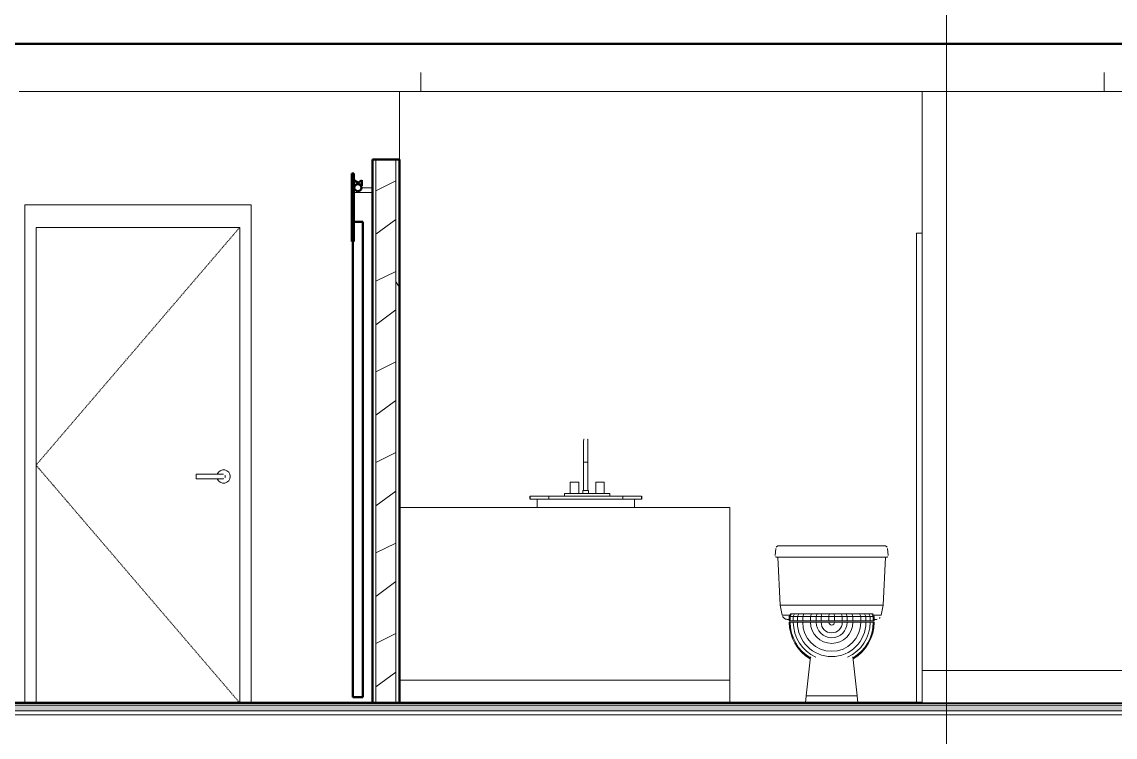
# Model space of a CAD drawing. Header units: inches. Extents: x -4169 to 1833, y -300 to 585.
# Drawn here: x -2711.2 to -2518, y 262 to 388.3 of the extents above; entities that cross this region are included whole.
import ezdxf

# ---------------------------------------------------------------- set-up
doc = ezdxf.new("R2010")
doc.units = ezdxf.units.IN
doc.header["$MEASUREMENT"] = 0
doc.linetypes.add('Dash 1_16_', pattern=[0.125, 0.0625, -0.0625])
doc.linetypes.add('Grid Line 1_2_', pattern=[0.875, 0.5, -0.125, 0.125, -0.125])
for name, color, linetype, lineweight in [('0-1', 7, 'Continuous', 5), ('0-4', 7, 'Continuous', 9), ('0-6', 10, 'Continuous', 13), ('A-DOOR-1', 10, 'Continuous', 13), ('A-DOOR-2', 250, 'Continuous', 50), ('A-DOOR-3', 7, 'Continuous', 9), ('A-DOOR-4', 7, 'Dash 1_16_', 9), ('A-DOOR-FRAM-1', 7, 'Continuous', 9), ('A-FLOR-2', 192, 'Continuous', 50), ('A-FLOR-LEVL-1', 51, 'Grid Line 1_2_', 9), ('A-FLOR-MCUT', 51, 'Continuous', 13), ('A-FLOR-PATT-1', 8, 'Continuous', 9), ('A-ROOF-1', 132, 'Continuous', 50), ('A-WALL-1', 250, 'Continuous', 50), ('A-WALL-2', 10, 'Continuous', 13), ('A-WALL-PATT-1', 7, 'Continuous', 9), ('A-WALL-PATT-2', 253, 'Continuous', 9), ('G-ANNO-SYMB-3', 111, 'Continuous', 9), ('I-WALL-2', 10, 'Continuous', 13), ('P-SANR-FIXT-1', 7, 'Continuous', 9), ('Q-CASE-1', 7, 'Continuous', 9)]:
    doc.layers.add(name, color=color, linetype=linetype, lineweight=lineweight)

# ---------------------------------------------------------------- blocks, each defined once
blk = doc.blocks.new('CTR - 2nd Phase_rvt-1-BUILDING SECTION - NORTH_SOUTH THRU PARKING RAMP - LOOKING WEST')
at = {"layer": 'A-FLOR-LEVL-1'}
blk.add_line((-4168.71, 268), (-1814.21, 268), dxfattribs=at)
blk = doc.blocks.new('M_Sink Vanity-Square - 500 x 440mm-1372835-BUILDING SECTION - NORTH_SOUTH THRU PARKING RAMP - LOOKING WEST')
at = {"layer": 'P-SANR-FIXT-1'}
for p, q in [((-2616.13, 46.39), (-2616.13, 46.4)), ((-2615.38, 46.41), (-2615.38, 46.39)), ((-2616.13, 45.19), (-2616.13, 37.5)), ((-2615.38, 37.5), (-2615.38, 45.19)), ((-2616.13, 43.87), (-2616.13, 42.5)), ((-2615.38, 42.5), (-2615.38, 43.87)), ((-2615.75, 42.5), (-2616.12, 42.5)), ((-2615.39, 42.5), (-2615.75, 42.5)), ((-2618.5, 39), (-2618.5, 36.99)), ((-2618.5, 39), (-2617, 39)), ((-2617, 36.99), (-2617, 39)), ((-2614, 39), (-2614, 36.99)), ((-2614, 39), (-2612.5, 39)), ((-2612.5, 36.99), (-2612.5, 39)), ((-2619.5, 36.99), (-2619.5, 36.5)), ((-2619.49, 36.99), (-2618.75, 36.99)), ((-2618.75, 36.99), (-2617.75, 36.99)), ((-2617.75, 36.99), (-2613.25, 36.99)), ((-2616.25, 37.5), (-2616.25, 36.99)), ((-2616.25, 37.5), (-2615.25, 37.5)), ((-2615.25, 36.99), (-2615.25, 37.5)), ((-2613.25, 36.99), (-2612.25, 36.99)), ((-2612.25, 36.99), (-2611.52, 36.99)), ((-2611.5, 36.5), (-2611.5, 36.99)), ((-2625.63, 36.5), (-2625.63, 36)), ((-2625.6, 36.5), (-2622.28, 36.5)), ((-2625.6, 36.5), (-2625.6, 36)), ((-2622.28, 36), (-2625.6, 36)), ((-2624.35, 36), (-2624.35, 34.5)), ((-2622.28, 36.5), (-2609.23, 36.5)), ((-2622.28, 36.5), (-2622.28, 36)), ((-2609.23, 36), (-2622.28, 36)), ((-2609.23, 36.5), (-2605.91, 36.5)), ((-2609.23, 36), (-2609.23, 36.5)), ((-2605.91, 36), (-2609.23, 36)), ((-2607.16, 34.5), (-2607.16, 36)), ((-2605.91, 36.5), (-2605.91, 36)), ((-2605.88, 36), (-2605.88, 36.5))]:
    blk.add_line(p, q, dxfattribs=at)
at = {"layer": 'P-SANR-FIXT-1', "flags": 128}
for points in [[(-2616.13, 46.37), (-2616.13, 46.37), (-2616.13, 46.37), (-2616.13, 46.36), (-2616.13, 46.34), (-2616.13, 46.33), (-2616.13, 46.3), (-2616.13, 46.28), (-2616.13, 46.25), (-2616.13, 46.21), (-2616.13, 46.18), (-2616.13, 46.14), (-2616.13, 46.09), (-2616.13, 46.04), (-2616.13, 45.99), (-2616.13, 45.94), (-2616.13, 45.88), (-2616.13, 45.82), (-2616.13, 45.75), (-2616.13, 45.69), (-2616.13, 45.62), (-2616.13, 45.54), (-2616.13, 45.47), (-2616.13, 45.39), (-2616.13, 45.31), (-2616.13, 45.23), (-2616.13, 45.14), (-2616.13, 45.05), (-2616.13, 44.96), (-2616.13, 44.87), (-2616.13, 44.78), (-2616.13, 44.69), (-2616.13, 44.59), (-2616.13, 44.5), (-2616.13, 44.4), (-2616.13, 44.3), (-2616.13, 44.2), (-2616.13, 44.1), (-2616.13, 44), (-2616.13, 43.9), (-2616.13, 43.87)], [(-2616.12, 46.43), (-2616.12, 46.45), (-2616.12, 46.46), (-2616.11, 46.48), (-2616.11, 46.49), (-2616.11, 46.51), (-2616.1, 46.52), (-2616.09, 46.53), (-2616.09, 46.55), (-2616.08, 46.56), (-2616.07, 46.57)], [(-2615.44, 46.58), (-2615.43, 46.56), (-2615.42, 46.55), (-2615.42, 46.54), (-2615.41, 46.52), (-2615.4, 46.51), (-2615.4, 46.5), (-2615.39, 46.48), (-2615.39, 46.47), (-2615.39, 46.45), (-2615.38, 46.44), (-2615.38, 46.42)], [(-2615.38, 43.87), (-2615.38, 43.97), (-2615.38, 44.07), (-2615.38, 44.17), (-2615.38, 44.27), (-2615.38, 44.37), (-2615.38, 44.47), (-2615.38, 44.57), (-2615.38, 44.66), (-2615.38, 44.76), (-2615.38, 44.85), (-2615.38, 44.94), (-2615.38, 45.03), (-2615.38, 45.12), (-2615.38, 45.2), (-2615.38, 45.29), (-2615.38, 45.37), (-2615.38, 45.45), (-2615.38, 45.52), (-2615.38, 45.6), (-2615.38, 45.67), (-2615.38, 45.74), (-2615.38, 45.8), (-2615.38, 45.86), (-2615.38, 45.92), (-2615.38, 45.98), (-2615.38, 46.03), (-2615.38, 46.08), (-2615.38, 46.13), (-2615.38, 46.17), (-2615.38, 46.21), (-2615.38, 46.24), (-2615.38, 46.27), (-2615.38, 46.3), (-2615.38, 46.32), (-2615.38, 46.34), (-2615.38, 46.35), (-2615.38, 46.36), (-2615.38, 46.37), (-2615.38, 46.37), (-2615.38, 46.37)], [(-2616.13, 45.19), (-2616.13, 45.23), (-2616.13, 45.28), (-2616.13, 45.33), (-2616.13, 45.38), (-2616.13, 45.42), (-2616.13, 45.47), (-2616.13, 45.52), (-2616.13, 45.56), (-2616.13, 45.61), (-2616.13, 45.65), (-2616.13, 45.69), (-2616.13, 45.74), (-2616.13, 45.78), (-2616.13, 45.82), (-2616.13, 45.86), (-2616.13, 45.9), (-2616.13, 45.93), (-2616.13, 45.97), (-2616.13, 46.01), (-2616.13, 46.04), (-2616.13, 46.07), (-2616.13, 46.1), (-2616.13, 46.13), (-2616.13, 46.16)], [(-2615.38, 46.14), (-2615.38, 46.11), (-2615.38, 46.08), (-2615.38, 46.05), (-2615.38, 46.01), (-2615.38, 45.98), (-2615.38, 45.94), (-2615.38, 45.91), (-2615.38, 45.87), (-2615.38, 45.83), (-2615.38, 45.79), (-2615.38, 45.75), (-2615.38, 45.7), (-2615.38, 45.66), (-2615.38, 45.62), (-2615.38, 45.57), (-2615.38, 45.53), (-2615.38, 45.48), (-2615.38, 45.44), (-2615.38, 45.39), (-2615.38, 45.34), (-2615.38, 45.3), (-2615.38, 45.25), (-2615.38, 45.2), (-2615.38, 45.19)]]:
    blk.add_lwpolyline(points, dxfattribs=at)
blk = doc.blocks.new('Toilet-Domestic-3D - Toilet-Domestic-3D-V17-BUILDING SECTION - NORTH_SOUTH THRU PARKING RAMP - LOOKING WEST')
at = {"layer": 'P-SANR-FIXT-1'}
for p, q in [((-2576.62, 295.75), (-2574.37, 295.75)), ((-2576.62, 295.75), (-2574.37, 295.75)), ((-2561.87, 295.75), (-2574.37, 295.75)), ((-2561.38, 295.75), (-2560.67, 295.75)), ((-2561.38, 295.75), (-2560.67, 295.75)), ((-2559.63, 295.75), (-2559.12, 295.75)), ((-2559.63, 295.75), (-2559.12, 295.75)), ((-2577.99, 295.29), (-2578.1, 294.02)), ((-2577.62, 293.75), (-2577.24, 285.25)), ((-2574.37, 293.75), (-2561.87, 293.75)), ((-2559.01, 285.25), (-2558.62, 293.75)), ((-2558.15, 294.02), (-2558.26, 295.29)), ((-2577.24, 285.25), (-2576.88, 283.49)), ((-2577.24, 285.25), (-2574.37, 285.25)), ((-2574.37, 285.25), (-2561.87, 285.25)), ((-2561.87, 285.25), (-2559.01, 285.25)), ((-2559.37, 283.49), (-2559.01, 285.25)), ((-2576.88, 283.49), (-2575.52, 283.49)), ((-2575.62, 283.24), (-2575.37, 283.75)), ((-2575.62, 283.25), (-2575.45, 283.25)), ((-2575.62, 282.5), (-2575.62, 283.25)), ((-2575.45, 283.24), (-2575.62, 283.24)), ((-2575.45, 282.5), (-2575.62, 282.5)), ((-2575.62, 282.25), (-2575.45, 282.25)), ((-2575.45, 283.24), (-2575.2, 283.75)), ((-2575.45, 283.25), (-2574.91, 283.25)), ((-2574.91, 283.24), (-2575.45, 283.24)), ((-2575.45, 282.5), (-2575.45, 283.24)), ((-2574.91, 282.5), (-2575.45, 282.5)), ((-2575.45, 282.25), (-2574.91, 282.25)), ((-2575.37, 283.75), (-2575.2, 283.75)), ((-2575.2, 283.75), (-2574.67, 283.75)), ((-2574.91, 283.24), (-2574.67, 283.75)), ((-2574.91, 283.25), (-2574.18, 283.25)), ((-2574.91, 282.5), (-2574.91, 283.25)), ((-2574.18, 283.24), (-2574.91, 283.24)), ((-2574.18, 282.5), (-2574.91, 282.5)), ((-2574.91, 282.25), (-2574.18, 282.25)), ((-2574.67, 283.75), (-2573.95, 283.75)), ((-2574.18, 283.24), (-2573.95, 283.75)), ((-2574.18, 283.25), (-2573.25, 283.25)), ((-2574.18, 282.5), (-2574.18, 283.25)), ((-2573.25, 283.24), (-2574.18, 283.24)), ((-2573.25, 282.5), (-2574.18, 282.5)), ((-2574.18, 282.25), (-2573.25, 282.25)), ((-2573.95, 283.75), (-2573.03, 283.75)), ((-2573.25, 283.24), (-2573.03, 283.75)), ((-2573.25, 283.25), (-2571.86, 283.25)), ((-2571.86, 283.24), (-2573.25, 283.24)), ((-2573.25, 282.5), (-2573.25, 283.24)), ((-2571.86, 282.5), (-2573.25, 282.5)), ((-2573.25, 282.25), (-2571.86, 282.25)), ((-2573.03, 283.75), (-2571.67, 283.75)), ((-2571.86, 283.25), (-2571.67, 283.75)), ((-2571.86, 283.25), (-2570.86, 283.25)), ((-2570.86, 283.24), (-2571.86, 283.24)), ((-2571.86, 282.5), (-2571.86, 283.24)), ((-2570.86, 282.5), (-2571.86, 282.5)), ((-2571.86, 282.25), (-2570.86, 282.25)), ((-2571.67, 283.75), (-2570.71, 283.75)), ((-2570.86, 283.25), (-2570.71, 283.75)), ((-2570.86, 283.25), (-2570, 283.25)), ((-2570.86, 282.5), (-2570.86, 283.25)), ((-2570, 283.24), (-2570.86, 283.24)), ((-2570, 282.5), (-2570.86, 282.5)), ((-2570.86, 282.25), (-2570, 282.25)), ((-2570.71, 283.75), (-2569.89, 283.75)), ((-2570, 283.25), (-2569.89, 283.75)), ((-2570, 283.25), (-2568.62, 283.25)), ((-2568.62, 283.24), (-2570, 283.24)), ((-2570, 282.5), (-2570, 283.24)), ((-2568.62, 282.5), (-2570, 282.5)), ((-2570, 282.25), (-2568.62, 282.25)), ((-2569.89, 283.75), (-2568.58, 283.75)), ((-2568.62, 283.25), (-2568.58, 283.75)), ((-2568.62, 283.25), (-2567.62, 283.25)), ((-2568.62, 282.5), (-2568.62, 283.25)), ((-2567.62, 283.24), (-2568.62, 283.24)), ((-2567.62, 282.5), (-2568.62, 282.5)), ((-2568.62, 282.25), (-2568.12, 282.25)), ((-2568.58, 283.75), (-2567.67, 283.75)), ((-2568.12, 282.25), (-2567.62, 282.25)), ((-2567.62, 283.25), (-2567.67, 283.75)), ((-2567.67, 283.75), (-2566.36, 283.75)), ((-2567.62, 283.25), (-2566.25, 283.25)), ((-2566.25, 283.24), (-2567.62, 283.24)), ((-2567.62, 282.5), (-2567.62, 283.24)), ((-2566.25, 282.5), (-2567.62, 282.5)), ((-2567.62, 282.25), (-2566.25, 282.25)), ((-2566.25, 283.25), (-2566.36, 283.75)), ((-2566.36, 283.75), (-2565.54, 283.75)), ((-2566.25, 283.25), (-2565.38, 283.25)), ((-2566.25, 282.5), (-2566.25, 283.25)), ((-2565.38, 283.24), (-2566.25, 283.24)), ((-2565.38, 282.5), (-2566.25, 282.5)), ((-2566.25, 282.25), (-2565.38, 282.25)), ((-2565.39, 283.25), (-2565.54, 283.75)), ((-2565.54, 283.75), (-2564.58, 283.75)), ((-2565.38, 283.25), (-2564.38, 283.25)), ((-2565.38, 282.5), (-2565.38, 283.25)), ((-2564.38, 283.24), (-2565.38, 283.24)), ((-2564.38, 282.5), (-2565.38, 282.5)), ((-2565.38, 282.25), (-2564.38, 282.25)), ((-2564.39, 283.25), (-2564.58, 283.75)), ((-2564.58, 283.75), (-2563.21, 283.75)), ((-2564.38, 283.25), (-2563, 283.25)), ((-2564.38, 282.5), (-2564.38, 283.25)), ((-2563, 283.24), (-2564.38, 283.24)), ((-2563, 282.5), (-2564.38, 282.5)), ((-2564.38, 282.25), (-2563, 282.25)), ((-2563, 283.24), (-2563.21, 283.75)), ((-2563.21, 283.75), (-2562.3, 283.75)), ((-2563, 283.25), (-2562.06, 283.25)), ((-2562.06, 283.24), (-2563, 283.24)), ((-2563, 282.5), (-2563, 283.24)), ((-2562.06, 282.5), (-2563, 282.5)), ((-2563, 282.25), (-2562.06, 282.25)), ((-2562.06, 283.24), (-2562.3, 283.75)), ((-2562.3, 283.75), (-2561.57, 283.75)), ((-2562.06, 283.25), (-2561.34, 283.25)), ((-2562.06, 282.5), (-2562.06, 283.25)), ((-2561.34, 283.24), (-2562.06, 283.24)), ((-2561.34, 282.5), (-2562.06, 282.5)), ((-2562.06, 282.25), (-2561.34, 282.25)), ((-2561.34, 283.24), (-2561.57, 283.75)), ((-2561.57, 283.75), (-2561.05, 283.75)), ((-2561.34, 283.25), (-2560.8, 283.25)), ((-2560.8, 283.24), (-2561.34, 283.24)), ((-2561.34, 282.5), (-2561.34, 283.24)), ((-2560.8, 282.5), (-2561.34, 282.5)), ((-2561.34, 282.25), (-2560.8, 282.25)), ((-2560.8, 283.24), (-2561.05, 283.75)), ((-2561.05, 283.75), (-2560.87, 283.75)), ((-2560.62, 283.24), (-2560.87, 283.75)), ((-2560.8, 283.25), (-2560.62, 283.25)), ((-2560.8, 282.5), (-2560.8, 283.25)), ((-2560.62, 283.24), (-2560.8, 283.24)), ((-2560.62, 282.5), (-2560.8, 282.5)), ((-2560.8, 282.25), (-2560.62, 282.25)), ((-2560.73, 283.49), (-2559.37, 283.49)), ((-2560.62, 282.5), (-2560.62, 283.25)), ((-2571.87, 276.12), (-2572.62, 269.25)), ((-2563.62, 269.25), (-2564.37, 276.12)), ((-2572.62, 269.25), (-2572.76, 268)), ((-2572.4, 269.25), (-2572.62, 269.25)), ((-2572.62, 269.25), (-2572.4, 269.25)), ((-2571.76, 269.25), (-2572.4, 269.25)), ((-2572.4, 269.25), (-2571.76, 269.25)), ((-2570.77, 269.25), (-2571.76, 269.25)), ((-2571.76, 269.25), (-2570.77, 269.25)), ((-2569.51, 269.25), (-2570.77, 269.25)), ((-2570.77, 269.25), (-2569.51, 269.25)), ((-2568.12, 269.25), (-2569.51, 269.25)), ((-2569.51, 269.25), (-2568.12, 269.25)), ((-2566.73, 269.25), (-2568.12, 269.25)), ((-2568.12, 269.25), (-2563.84, 269.25)), ((-2565.48, 269.25), (-2566.73, 269.25)), ((-2564.48, 269.25), (-2565.48, 269.25)), ((-2563.84, 269.25), (-2564.48, 269.25)), ((-2563.62, 269.25), (-2563.84, 269.25)), ((-2563.84, 269.25), (-2563.62, 269.25)), ((-2563.49, 268), (-2563.62, 269.25))]:
    blk.add_line(p, q, dxfattribs=at)
at = {"layer": 'P-SANR-FIXT-1', "flags": 128}
for points in [[(-2574.37, 295.75), (-2574.5, 295.75), (-2574.62, 295.75), (-2574.75, 295.75), (-2574.87, 295.75), (-2574.99, 295.75), (-2575.11, 295.75), (-2575.24, 295.75), (-2575.35, 295.75), (-2575.47, 295.75), (-2575.59, 295.75), (-2575.7, 295.75), (-2575.81, 295.75), (-2575.92, 295.75), (-2576.03, 295.75), (-2576.13, 295.75), (-2576.24, 295.75), (-2576.33, 295.75), (-2576.43, 295.75), (-2576.52, 295.75), (-2576.61, 295.75), (-2576.69, 295.75), (-2576.78, 295.75), (-2576.85, 295.75), (-2576.93, 295.75), (-2577, 295.75), (-2577.06, 295.75), (-2577.12, 295.75), (-2577.18, 295.75), (-2577.23, 295.75), (-2577.28, 295.75), (-2577.32, 295.75), (-2577.36, 295.75), (-2577.39, 295.75), (-2577.42, 295.75), (-2577.45, 295.75), (-2577.46, 295.75), (-2577.48, 295.75), (-2577.49, 295.75), (-2577.49, 295.75), (-2577.49, 295.75)], [(-2558.76, 295.75), (-2558.76, 295.75), (-2558.77, 295.75), (-2558.78, 295.75), (-2558.8, 295.75), (-2558.82, 295.75), (-2558.85, 295.75), (-2558.88, 295.75), (-2558.92, 295.75), (-2558.96, 295.75), (-2559, 295.75), (-2559.05, 295.75), (-2559.11, 295.75), (-2559.17, 295.75), (-2559.23, 295.75), (-2559.3, 295.75), (-2559.37, 295.75), (-2559.45, 295.75), (-2559.53, 295.75), (-2559.61, 295.75), (-2559.7, 295.75), (-2559.79, 295.75), (-2559.89, 295.75), (-2559.99, 295.75), (-2560.09, 295.75), (-2560.19, 295.75), (-2560.3, 295.75), (-2560.4, 295.75), (-2560.52, 295.75), (-2560.63, 295.75), (-2560.74, 295.75), (-2560.86, 295.75), (-2560.98, 295.75), (-2561.1, 295.75), (-2561.22, 295.75), (-2561.34, 295.75), (-2561.47, 295.75), (-2561.59, 295.75), (-2561.72, 295.75), (-2561.84, 295.75), (-2561.87, 295.75)], [(-2577.85, 293.75), (-2577.85, 293.75), (-2577.84, 293.75), (-2577.83, 293.75), (-2577.81, 293.75), (-2577.78, 293.75), (-2577.75, 293.75), (-2577.72, 293.75), (-2577.67, 293.75), (-2577.63, 293.75), (-2577.58, 293.75), (-2577.52, 293.75), (-2577.46, 293.75), (-2577.39, 293.75), (-2577.32, 293.75), (-2577.24, 293.75), (-2577.16, 293.75), (-2577.08, 293.75), (-2576.99, 293.75), (-2576.89, 293.75), (-2576.8, 293.75), (-2576.69, 293.75), (-2576.59, 293.75), (-2576.48, 293.75), (-2576.37, 293.75), (-2576.25, 293.75), (-2576.13, 293.75), (-2576.01, 293.75), (-2575.89, 293.75), (-2575.76, 293.75), (-2575.63, 293.75), (-2575.5, 293.75), (-2575.37, 293.75), (-2575.24, 293.75), (-2575.1, 293.75), (-2574.96, 293.75), (-2574.83, 293.75), (-2574.69, 293.75), (-2574.55, 293.75), (-2574.41, 293.75), (-2574.37, 293.75)], [(-2561.87, 293.75), (-2561.73, 293.75), (-2561.6, 293.75), (-2561.46, 293.75), (-2561.32, 293.75), (-2561.18, 293.75), (-2561.05, 293.75), (-2560.91, 293.75), (-2560.78, 293.75), (-2560.65, 293.75), (-2560.52, 293.75), (-2560.39, 293.75), (-2560.27, 293.75), (-2560.15, 293.75), (-2560.03, 293.75), (-2559.91, 293.75), (-2559.8, 293.75), (-2559.69, 293.75), (-2559.58, 293.75), (-2559.48, 293.75), (-2559.38, 293.75), (-2559.28, 293.75), (-2559.19, 293.75), (-2559.11, 293.75), (-2559.03, 293.75), (-2558.95, 293.75), (-2558.88, 293.75), (-2558.81, 293.75), (-2558.74, 293.75), (-2558.69, 293.75), (-2558.63, 293.75), (-2558.59, 293.75), (-2558.54, 293.75), (-2558.51, 293.75), (-2558.47, 293.75), (-2558.45, 293.75), (-2558.43, 293.75), (-2558.41, 293.75), (-2558.4, 293.75), (-2558.4, 293.75), (-2558.4, 293.75)], [(-2575.91, 282.75), (-2575.91, 282.75), (-2575.91, 282.75), (-2575.9, 282.75), (-2575.89, 282.75), (-2575.88, 282.75), (-2575.87, 282.75), (-2575.85, 282.75), (-2575.83, 282.75), (-2575.81, 282.75), (-2575.79, 282.75), (-2575.76, 282.75), (-2575.74, 282.75), (-2575.71, 282.75), (-2575.68, 282.75), (-2575.64, 282.75)], [(-2560.61, 282.75), (-2560.58, 282.75), (-2560.55, 282.75), (-2560.52, 282.75), (-2560.49, 282.75), (-2560.46, 282.75), (-2560.44, 282.75), (-2560.42, 282.75), (-2560.4, 282.75), (-2560.38, 282.75), (-2560.37, 282.75), (-2560.36, 282.75), (-2560.35, 282.75), (-2560.34, 282.75), (-2560.34, 282.75), (-2560.34, 282.75), (-2560.34, 282.75)]]:
    blk.add_lwpolyline(points, dxfattribs=at)
at = {"layer": 'P-SANR-FIXT-1'}
for radius, start, end in [(7.5, 180, 239.5183), (7.33, 180, 239.6408), (6.79, 180, 245.7328), (6.06, 180, 0), (5.13, 180, 0), (3.74, 180, 0), (2.74, 180, 0), (1.87, 180, 0), (0.5, 180, 0), (6.79, 294.2672, 0), (7.33, 300.3592, 0), (7.5, 300.4817, 0)]:
    blk.add_arc((-2568.12, 282.25), radius, start, end, dxfattribs=at)
for points, knots in [([(-2577.49, 295.75), (-2577.53, 295.75), (-2577.59, 295.74), (-2577.67, 295.72), (-2577.73, 295.69), (-2577.78, 295.66), (-2577.83, 295.62), (-2577.87, 295.57), (-2577.9, 295.54), (-2577.91, 295.52)], [0, 0, 0, 0, 0.1666667, 0.25, 0.3333333, 0.4166667, 0.5, 0.5833333, 0.6666667, 0.6666667, 0.6666667, 0.6666667]), ([(-2558.34, 295.52), (-2558.35, 295.54), (-2558.37, 295.57), (-2558.42, 295.62), (-2558.47, 295.66), (-2558.52, 295.69), (-2558.57, 295.72), (-2558.65, 295.74), (-2558.71, 295.75), (-2558.76, 295.75)], [-0.6666667, -0.6666667, -0.6666667, -0.6666667, -0.5833333, -0.5, -0.4166667, -0.3333333, -0.25, -0.1666667, 0, 0, 0, 0]), ([(-2578.04, 293.83), (-2578.03, 293.83), (-2578.03, 293.82), (-2578.01, 293.81), (-2578, 293.8), (-2577.97, 293.78), (-2577.95, 293.77), (-2577.93, 293.76), (-2577.89, 293.75), (-2577.87, 293.75), (-2577.85, 293.75)], [0.5, 0.5, 0.5, 0.5, 0.53125, 0.5625, 0.625, 0.6875, 0.75, 0.8125, 0.875, 1, 1, 1, 1]), ([(-2558.4, 293.75), (-2558.38, 293.75), (-2558.35, 293.75), (-2558.32, 293.76), (-2558.3, 293.77), (-2558.27, 293.78), (-2558.25, 293.8), (-2558.23, 293.81), (-2558.22, 293.82), (-2558.22, 293.83), (-2558.21, 293.83)], [-1, -1, -1, -1, -0.875, -0.8125, -0.75, -0.6875, -0.625, -0.5625, -0.53125, -0.5, -0.5, -0.5, -0.5]), ([(-2576.79, 283.28), (-2576.78, 283.25), (-2576.74, 283.19), (-2576.68, 283.11), (-2576.6, 283.03), (-2576.52, 282.96), (-2576.43, 282.89), (-2576.33, 282.84), (-2576.23, 282.8), (-2576.09, 282.76), (-2575.98, 282.75), (-2575.91, 282.75)], [0.1752548, 0.1752548, 0.1752548, 0.1752548, 0.25, 0.3333333, 0.4166667, 0.5, 0.5833333, 0.6666667, 0.75, 0.8333333, 1, 1, 1, 1])]:
    blk.add_open_spline(points, degree=3, knots=knots, dxfattribs=at)
for points in [[(-2560.34, 282.75), (-2560.26, 282.75), (-2560.19, 282.76), (-2560.11, 282.77)], [(-2559.73, 282.96), (-2559.7, 282.98), (-2559.64, 283.03), (-2559.59, 283.08), (-2559.57, 283.11)]]:
    blk.add_open_spline(points, degree=3, dxfattribs=at)
blk = doc.blocks.new('OD_CW_Base Cabinet - OD_CW_Base Cabinet-1913675-BUILDING SECTION - NORTH_SOUTH THRU PARKING RAMP - LOOKING WEST')
at = {"layer": 'Q-CASE-1'}
for p, q in [((-2586.12, 302.5), (-2644.52, 302.5)), ((-2586.12, 302.5), (-2586.12, 272)), ((-2644.52, 272), (-2586.12, 272)), ((-2586.12, 272), (-2586.12, 268))]:
    blk.add_line(p, q, dxfattribs=at)
blk = doc.blocks.new('Shower Base-3D - 36_ x 36_-V12-BUILDING SECTION - NORTH_SOUTH THRU PARKING RAMP - LOOKING WEST')
at = {"layer": 'P-SANR-FIXT-1'}
for p, q in [((-3175.95, 273.75), (-3139.95, 273.75)), ((-3175.95, 268), (-3175.95, 273.75)), ((-3139.95, 268), (-3139.95, 273.75)), ((-3139.95, 268), (-3175.95, 268))]:
    blk.add_line(p, q, dxfattribs=at)
blk = doc.blocks.new('Interior_barn_door_18732 - Interior_barn_door_18732-V18-BUILDING SECTION - NORTH_SOUTH THRU PARKING RAMP - LOOKING WEST')
at = {"layer": 'A-DOOR-1'}
for p, q in [((-2651.88, 359.84), (-2651.88, 359.84)), ((-2651.88, 359.78), (-2651.88, 359.77)), ((-2651.82, 359.84), (-2651.82, 359.84)), ((-2651.82, 359.77), (-2651.82, 359.78)), ((-2652.57, 358.96), (-2652.46, 358.96)), ((-2649.27, 358.15), (-2652.57, 358.15)), ((-2651.24, 358.96), (-2649.27, 358.96))]:
    blk.add_line(p, q, dxfattribs=at)
at = {"layer": 'A-DOOR-2'}
for p, q in [((-2652.9, 361.52), (-2652.9, 349.52)), ((-2652.57, 361.52), (-2652.9, 361.52)), ((-2652.57, 349.52), (-2652.57, 361.52)), ((-2652.57, 360.31), (-2652.57, 359.31)), ((-2651.82, 359.84), (-2652.57, 360.31)), ((-2652.57, 359.31), (-2651.82, 359.77)), ((-2651.13, 360.31), (-2651.88, 359.84)), ((-2651.88, 359.84), (-2651.88, 359.77)), ((-2651.88, 359.77), (-2651.13, 359.31)), ((-2651.82, 359.77), (-2651.82, 359.84)), ((-2651.13, 359.31), (-2651.13, 360.31)), ((-2650.97, 353), (-2652.72, 353)), ((-2652.72, 353), (-2652.72, 269)), ((-2650.97, 269), (-2650.97, 353)), ((-2652.9, 349.52), (-2652.57, 349.52)), ((-2652.72, 269), (-2650.97, 269))]:
    blk.add_line(p, q, dxfattribs=at)
for start, end in [(90, 270), (270, 90)]:
    blk.add_arc((-2651.85, 359), 0.625, start, end, dxfattribs=at)
blk = doc.blocks.new('Single-Flush - CLOSET-1720159-BUILDING SECTION - NORTH_SOUTH THRU PARKING RAMP - LOOKING WEST')
at = {"layer": 'A-DOOR-FRAM-1'}
for p, q in [((-2553.86, 0), (-2553.86, 83)), ((-2553.86, 83), (-2552.86, 83))]:
    blk.add_line(p, q, dxfattribs=at)
blk = doc.blocks.new('CTR - 1st Phase - Unit Layouts_rvt-1-BUILDING SECTION - NORTH_SOUTH THRU PARKING RAMP - LOOKING WEST')
at = {"layer": 'A-WALL-PATT-1'}
h = blk.add_hatch(dxfattribs=at)
h.set_pattern_fill('FP_1', color=256, style=0, pattern_type=2)
h.set_pattern_definition([(0, (-3769.654, 146.633), (30.72, 7.68), [1.267, -21.773, 1.267, -21.773, -122.88]), (0, (-3769.654, 146.633), (30.72, 7.68), [-46.08, 1.267, -44.813, 1.267, -21.773, -53.76]), (0, (-3769.654, 146.633), (30.72, 7.68), [-115.2, 1.267, -14.093, 1.267, -37.133]), (120, (-3758.134, 150.473), (-22.011075, 22.7643), [1.267, -21.773, 1.267, -21.773, -122.88]), (120, (-3758.134, 150.473), (-22.011075, 22.7643), [-46.08, 1.267, -44.813, 1.267, -21.773, -53.76]), (120, (-3758.134, 150.473), (-22.011075, 22.7643), [-115.2, 1.267, -14.093, 1.267, -37.133]), (240, (-3754.294, 165.833), (-8.708925, -30.4443), [1.267, -21.773, 1.267, -21.773, -122.88]), (240, (-3754.294, 165.833), (-8.708925, -30.4443), [-46.08, 1.267, -44.813, 1.267, -21.773, -53.76]), (240, (-3754.294, 165.833), (-8.708925, -30.4443), [-115.2, 1.267, -14.093, 1.267, -37.133])])
h.paths.add_polyline_path([(-2645.15, 268), (-2644.52, 268), (-2644.52, 364), (-2645.15, 364), (-2645.15, 274.66)], flags=0)
at = {"layer": 'A-WALL-PATT-2'}
h = blk.add_hatch(dxfattribs=at)
h.set_pattern_fill('FP_3', color=256, style=0, pattern_type=2)
h.set_pattern_definition([(216.87, (-3763.257, 162.627), (47.980943, 31.987086), [7.997, -71.971]), (206.565, (-3753.661, 157.829), (-15.993714, -15.994133), [17.881, -17.881]), (198.435, (-3753.661, 149.832), (-31.98674, -15.99388), [10.115, -40.461])])
h.paths.add_polyline_path([(-2648.65, 268), (-2645.15, 268), (-2645.15, 364), (-2648.65, 364), (-2648.65, 274.66)], flags=0)
at = {"layer": 'A-WALL-1'}
for p, q in [((-2649.27, 364), (-2649.27, 268)), ((-2644.52, 364), (-2649.27, 364)), ((-2644.52, 268), (-2644.52, 364)), ((-2649.27, 268), (-2644.52, 268))]:
    blk.add_line(p, q, dxfattribs=at)
at = {"layer": 'A-WALL-2'}
for p, q in [((-2516.12, 376), (-2552.12, 376)), ((-2552.12, 376), (-2552.12, 273.75)), ((-2648.65, 364), (-2648.65, 268)), ((-2645.15, 364), (-2645.15, 268))]:
    blk.add_line(p, q, dxfattribs=at)
at = {"layer": '0-4'}
for name, p in [('Interior_barn_door_18732 - Interior_barn_door_18732-V18-BUILDING SECTION - NORTH_SOUTH THRU PARKING RAMP - LOOKING WEST', (0, 0)), ('Single-Flush - CLOSET-1720159-BUILDING SECTION - NORTH_SOUTH THRU PARKING RAMP - LOOKING WEST', (0.73, 268)), ('M_Sink Vanity-Square - 500 x 440mm-1372835-BUILDING SECTION - NORTH_SOUTH THRU PARKING RAMP - LOOKING WEST', (4.18, 268)), ('OD_CW_Base Cabinet - OD_CW_Base Cabinet-1913675-BUILDING SECTION - NORTH_SOUTH THRU PARKING RAMP - LOOKING WEST', (0, 0)), ('Toilet-Domestic-3D - Toilet-Domestic-3D-V17-BUILDING SECTION - NORTH_SOUTH THRU PARKING RAMP - LOOKING WEST', (0, 0)), ('Shower Base-3D - 36_ x 36_-V12-BUILDING SECTION - NORTH_SOUTH THRU PARKING RAMP - LOOKING WEST', (623.83, 0))]:
    blk.add_blockref(name, p, dxfattribs=at)
blk = doc.blocks.new('HOLLOW METAL - UNIT DOOR-V39-BUILDING SECTION - NORTH_SOUTH THRU PARKING RAMP - LOOKING WEST')
at = {"layer": 'A-DOOR-3'}
for p, q in [((-2672.72, 352), (-2708.72, 352)), ((-2708.72, 352), (-2708.72, 268)), ((-2672.72, 268), (-2672.72, 352)), ((-2676.27, 308.39), (-2680.4, 308.39)), ((-2680.4, 308), (-2680.4, 308.39)), ((-2680.4, 307.61), (-2680.4, 308)), ((-2680.4, 307.61), (-2676.27, 307.61))]:
    blk.add_line(p, q, dxfattribs=at)
at = {"layer": 'A-DOOR-3', "flags": 128}
for points in [[(-2675.68, 308.39), (-2675.68, 308.39), (-2675.68, 308.39), (-2675.68, 308.39), (-2675.68, 308.39), (-2675.69, 308.39), (-2675.69, 308.39), (-2675.7, 308.39), (-2675.71, 308.39), (-2675.71, 308.39), (-2675.72, 308.39), (-2675.73, 308.39), (-2675.74, 308.39), (-2675.75, 308.39), (-2675.77, 308.39), (-2675.78, 308.39), (-2675.79, 308.39), (-2675.81, 308.39), (-2675.82, 308.39), (-2675.84, 308.39), (-2675.86, 308.39), (-2675.87, 308.39), (-2675.89, 308.39), (-2675.91, 308.39), (-2675.93, 308.39), (-2675.95, 308.39), (-2675.97, 308.39), (-2675.99, 308.39), (-2676.01, 308.39), (-2676.03, 308.39), (-2676.05, 308.39), (-2676.08, 308.39), (-2676.1, 308.39), (-2676.12, 308.39), (-2676.14, 308.39), (-2676.17, 308.39), (-2676.19, 308.39), (-2676.21, 308.39), (-2676.24, 308.39), (-2676.26, 308.39), (-2676.27, 308.39)], [(-2676.27, 307.61), (-2676.24, 307.61), (-2676.22, 307.61), (-2676.2, 307.61), (-2676.17, 307.61), (-2676.15, 307.61), (-2676.13, 307.61), (-2676.1, 307.61), (-2676.08, 307.61), (-2676.06, 307.61), (-2676.04, 307.61), (-2676.02, 307.61), (-2675.99, 307.61), (-2675.97, 307.61), (-2675.95, 307.61), (-2675.93, 307.61), (-2675.91, 307.61), (-2675.9, 307.61), (-2675.88, 307.61), (-2675.86, 307.61), (-2675.84, 307.61), (-2675.83, 307.61), (-2675.81, 307.61), (-2675.8, 307.61), (-2675.78, 307.61), (-2675.77, 307.61), (-2675.76, 307.61), (-2675.75, 307.61), (-2675.74, 307.61), (-2675.73, 307.61), (-2675.72, 307.61), (-2675.71, 307.61), (-2675.7, 307.61), (-2675.7, 307.61), (-2675.69, 307.61), (-2675.69, 307.61), (-2675.68, 307.61), (-2675.68, 307.61), (-2675.68, 307.61), (-2675.68, 307.61)]]:
    blk.add_lwpolyline(points, dxfattribs=at)
at = {"layer": 'A-DOOR-3'}
for centre, radius, start, end in [((-2675.58, 308), 1.18, 0, 160.3657), ((-2675.58, 308), 1.18, 199.5633, 0), ((-2675.68, 308), 0.394, 75, 90), ((-2675.68, 308), 0.394, 270, 285), ((-2675.68, 308), 0.394, 0, 30), ((-2675.68, 308), 0.394, 330, 0)]:
    blk.add_arc(centre, radius, start, end, dxfattribs=at)
at = {"layer": 'A-DOOR-4'}
for p, q in [((-2672.72, 352), (-2708.72, 310)), ((-2708.72, 310), (-2672.72, 268))]:
    blk.add_line(p, q, dxfattribs=at)
at = {"layer": 'A-DOOR-FRAM-1'}
for p, q in [((-2708.72, 352), (-2708.72, 268)), ((-2708.72, 352), (-2672.72, 352)), ((-2672.72, 352), (-2672.72, 268))]:
    blk.add_line(p, q, dxfattribs=at)
blk = doc.blocks.new('CTR - 1st Phase - Common Walls_rvt-1-BUILDING SECTION - NORTH_SOUTH THRU PARKING RAMP - LOOKING WEST')
at = {"layer": 'A-FLOR-LEVL-1'}
blk.add_line((-4168.71, 268), (-1814.21, 268), dxfattribs=at)
at = {"layer": 'A-WALL-2'}
for p, q in [((-2640.7, 379.38), (-2640.7, 376)), ((-2519.95, 379.38), (-2519.95, 376))]:
    blk.add_line(p, q, dxfattribs=at)
at = {"layer": 'I-WALL-2'}
for p, q in [((-2644.52, 376), (-2711.72, 376)), ((-2552.12, 376), (-2644.52, 376)), ((-2644.52, 364), (-2644.52, 376)), ((-2710.72, 268), (-2710.72, 356)), ((-2710.72, 356), (-2670.72, 356)), ((-2670.72, 356), (-2670.72, 268))]:
    blk.add_line(p, q, dxfattribs=at)
at = {"layer": '0-6'}
blk.add_blockref('HOLLOW METAL - UNIT DOOR-V39-BUILDING SECTION - NORTH_SOUTH THRU PARKING RAMP - LOOKING WEST', (0, 0), dxfattribs=at)

msp = doc.modelspace()

# ---------------------------------------------------------------- hatches: boundary and pattern name
at = {"layer": 'A-FLOR-PATT-1'}
h = msp.add_hatch(dxfattribs=at)
h.set_pattern_fill('FP_2', color=256, style=0, pattern_type=2)
h.set_pattern_definition([(50, (-3769.654, 146.633), (27.5427, -2.40992), [2.88, -31.68]), (355, (-3769.654, 146.633), (-5.32784, 28.88427), [2.304, -25.344]), (100.451, (-3767.36, 146.432), (22.2153, 26.47393), [2.448, -26.924]), (46.184, (-3769.654, 154.313), (40.9819, -6.3564), [4.32, -47.52]), (96.636, (-3766.24, 153.784), (35.89075, 37.4062), [3.671, -40.386]), (351.184, (-3769.654, 154.313), (35.891, 37.4062), [3.456, -38.016]), (21, (-3765.814, 152.393), (22.92104, -15.46073), [2.88, -31.68]), (326, (-3765.814, 152.393), (9.34353, 27.84574), [2.304, -25.344]), (71.451, (-3763.904, 151.105), (32.26477, 12.38442), [2.448, -26.924]), (37.5, (-3769.654, 146.633), (0.466855, 12.782707), [1.267, -23.77, 1.267, -24.461, -25.44]), (37.5, (-3769.654, 146.633), (0.466855, 12.782707), [-50.765, 1.267, -24.173]), (7.5, (-3769.654, 146.633), (10.10159, 15.14509), [1.267, -13.402, 1.267, -23.194, -9.696]), (7.5, (-3769.654, 146.633), (10.10159, 15.14509), [-39.13, 1.267, -8.429]), (327.5, (-3778.217, 146.633), (20.49916, -0.86578), [1.267, -8.333, 1.267, -28.685, -39.744]), (327.5, (-3778.217, 146.633), (20.49916, -0.86578), [-39.552, 1.267, -38.477]), (317.5, (-3782.057, 146.633), (22.39478, 3.84429), [1.267, -11.213, 1.267, -18.624, -28.224]), (317.5, (-3782.057, 146.633), (22.39478, 3.84429), [-32.371, 1.267, -26.957])])
h.paths.add_polyline_path([(-2991.4999, 266.625), (-2070.6737, 266.625), (-2070.6737, 267.625), (-3852.4737, 267.625), (-3852.4737, 266.625), (-3059.0344, 266.625)], flags=0)

# ---------------------------------------------------------------- linework, layer by layer
at = {"layer": 'A-FLOR-2'}
msp.add_line((-2552.1237, 268), (-2877.3237, 268), dxfattribs=at)
at = {"layer": 'A-FLOR-LEVL-1'}
msp.add_line((-4167.9645, 268), (-1814.099, 268), dxfattribs=at)
at = {"layer": 'A-FLOR-MCUT'}
for p, q in [((-2070.6737, 267.875), (-3852.4737, 267.875)), ((-2070.6737, 267.625), (-3852.4737, 267.625)), ((-2070.6737, 266.625), (-3852.4737, 266.625)), ((-2070.6737, 265.875), (-3857.9737, 265.875))]:
    msp.add_line(p, q, dxfattribs=at)
at = {"layer": 'A-ROOF-1'}
msp.add_line((-3407.6737, 384.407), (-2076.1737, 384.407), dxfattribs=at)
at = {"layer": 'G-ANNO-SYMB-3'}
msp.add_line((-2547.8212, 454.1414), (-2547.8212, -184.9308), dxfattribs=at)

# ---------------------------------------------------------------- block references
at = {"layer": '0-1'}
for name in ['CTR - 2nd Phase_rvt-1-BUILDING SECTION - NORTH_SOUTH THRU PARKING RAMP - LOOKING WEST', 'CTR - 1st Phase - Common Walls_rvt-1-BUILDING SECTION - NORTH_SOUTH THRU PARKING RAMP - LOOKING WEST', 'CTR - 1st Phase - Unit Layouts_rvt-1-BUILDING SECTION - NORTH_SOUTH THRU PARKING RAMP - LOOKING WEST']:
    msp.add_blockref(name, (0, 0), dxfattribs=at)

doc.saveas('drawing.dxf')
